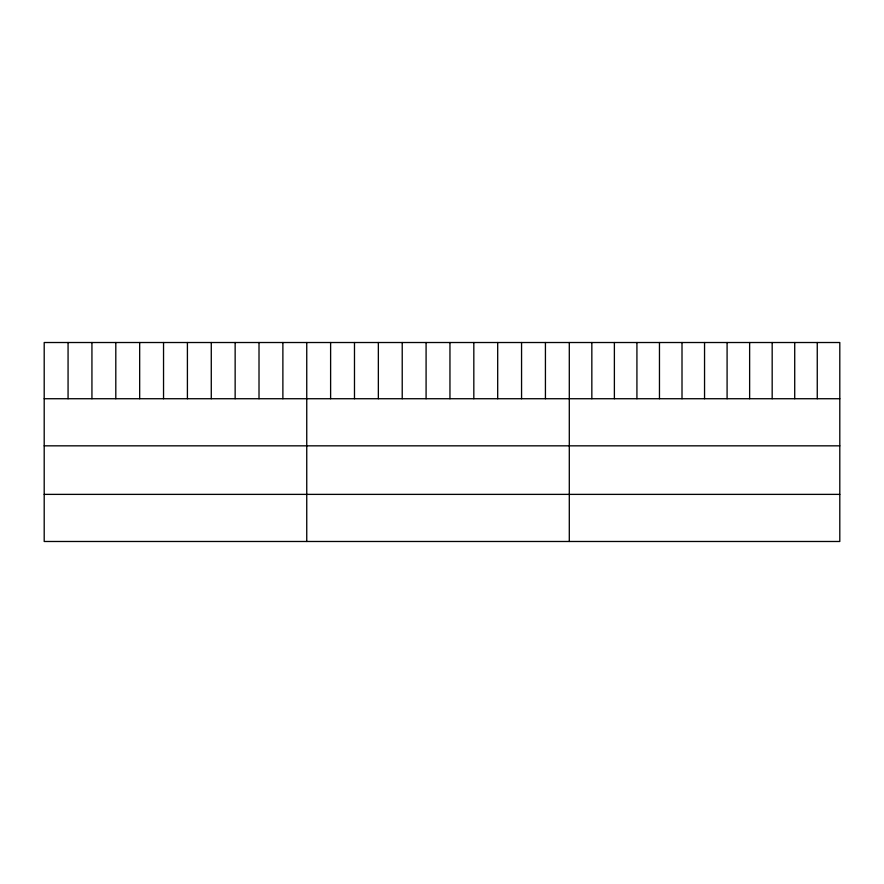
<?xml version="1.0" encoding="UTF-8"?>
<svg xmlns="http://www.w3.org/2000/svg" width="884" height="884" viewBox="0 0 884 884"><rect width="100%" height="100%" fill="white"/><g stroke="black" fill="none" stroke-linecap="round" stroke-linejoin="round"><path stroke-width="1.33" d="M839.8 398.728L839.8 541.483L44.2 541.483L44.2 342.517L839.8 342.517L839.8 398.728L44.2 398.728M44.2 445.834L839.8 445.834M44.2 494.377L839.8 494.377M817.258 342.517L817.258 398.728M794.716 342.517L794.716 398.728M772.174 342.517L772.174 398.728M749.632 342.517L749.632 398.728M727.09 342.517L727.09 398.728M704.548 342.517L704.548 398.728M682.006 342.517L682.006 398.728M659.464 342.517L659.464 398.728M636.922 342.517L636.922 398.728M614.38 342.517L614.38 398.728M591.838 342.517L591.838 398.728M569.296 342.517L569.296 541.483M545.428 342.517L545.428 398.728M521.56 342.517L521.56 398.728M497.692 342.517L497.692 398.728M473.824 342.517L473.824 398.728M449.956 342.517L449.956 398.728M426.088 342.517L426.088 398.728M402.22 342.517L402.22 398.728M378.352 342.517L378.352 398.728M354.484 342.517L354.484 398.728M330.616 342.517L330.616 398.728M306.748 342.517L306.748 541.483M282.88 342.517L282.88 398.728M259.012 342.517L259.012 398.728M235.144 342.517L235.144 398.728M211.276 342.517L211.276 398.728M187.408 342.517L187.408 398.728M163.54 342.517L163.54 398.728M139.672 342.517L139.672 398.728M115.804 342.517L115.804 398.728M91.936 342.517L91.936 398.728M68.068 342.517L68.068 398.728"/></g></svg>
